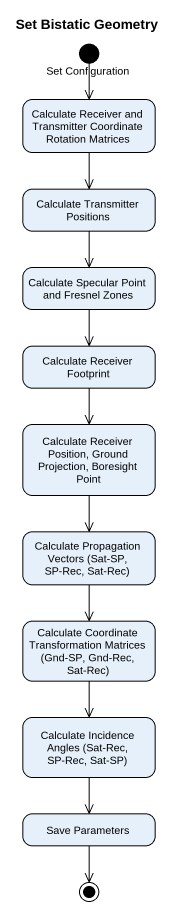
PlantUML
@startuml
title Set Bistatic Geometry
hide empty description
state "Set Configuration" as Set_Configuration <<start>>
state "Calculate Receiver and Transmitter Coordinate Rotation Matrices" as Calculate_Receiver_and
state "Calculate Transmitter Positions" as Calculate_Transmitter
state "Calculate Specular Point and Fresnel Zones" as Calculate_Specular_Point
state "Calculate Receiver Footprint" as Calculate_Receiver_Footprint
state "Calculate Receiver Position, Ground Projection, Boresight Point" as Calculate_Receiver_Position
state "Calculate Propagation Vectors (Sat-SP, SP-Rec, Sat-Rec)" as Calculate_Propagation
state "Calculate Coordinate Transformation Matrices (Gnd-SP, Gnd-Rec, Sat-Rec)" as Calculate_Coordinate
state "Calculate Incidence Angles (Sat-Rec, SP-Rec, Sat-SP)" as Calculate_Incidence_Angles
state "Save Parameters" as Save_Parameters
Set_Configuration --> Calculate_Receiver_and
Calculate_Receiver_and --> Calculate_Transmitter
Calculate_Transmitter --> Calculate_Specular_Point
Calculate_Specular_Point --> Calculate_Receiver_Footprint
Calculate_Receiver_Footprint --> Calculate_Receiver_Position
Calculate_Receiver_Position --> Calculate_Propagation
Calculate_Propagation --> Calculate_Coordinate
Calculate_Coordinate --> Calculate_Incidence_Angles
Calculate_Incidence_Angles --> Save_Parameters
Save_Parameters --> [*]
@enduml
